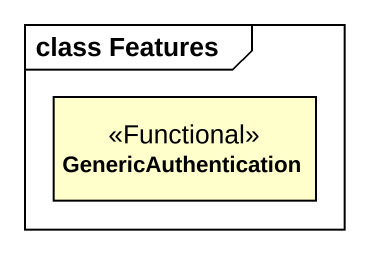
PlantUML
@startuml
mainframe class Features
hide circle
hide empty members
class GenericAuthentication <<Functional>>
@enduml
